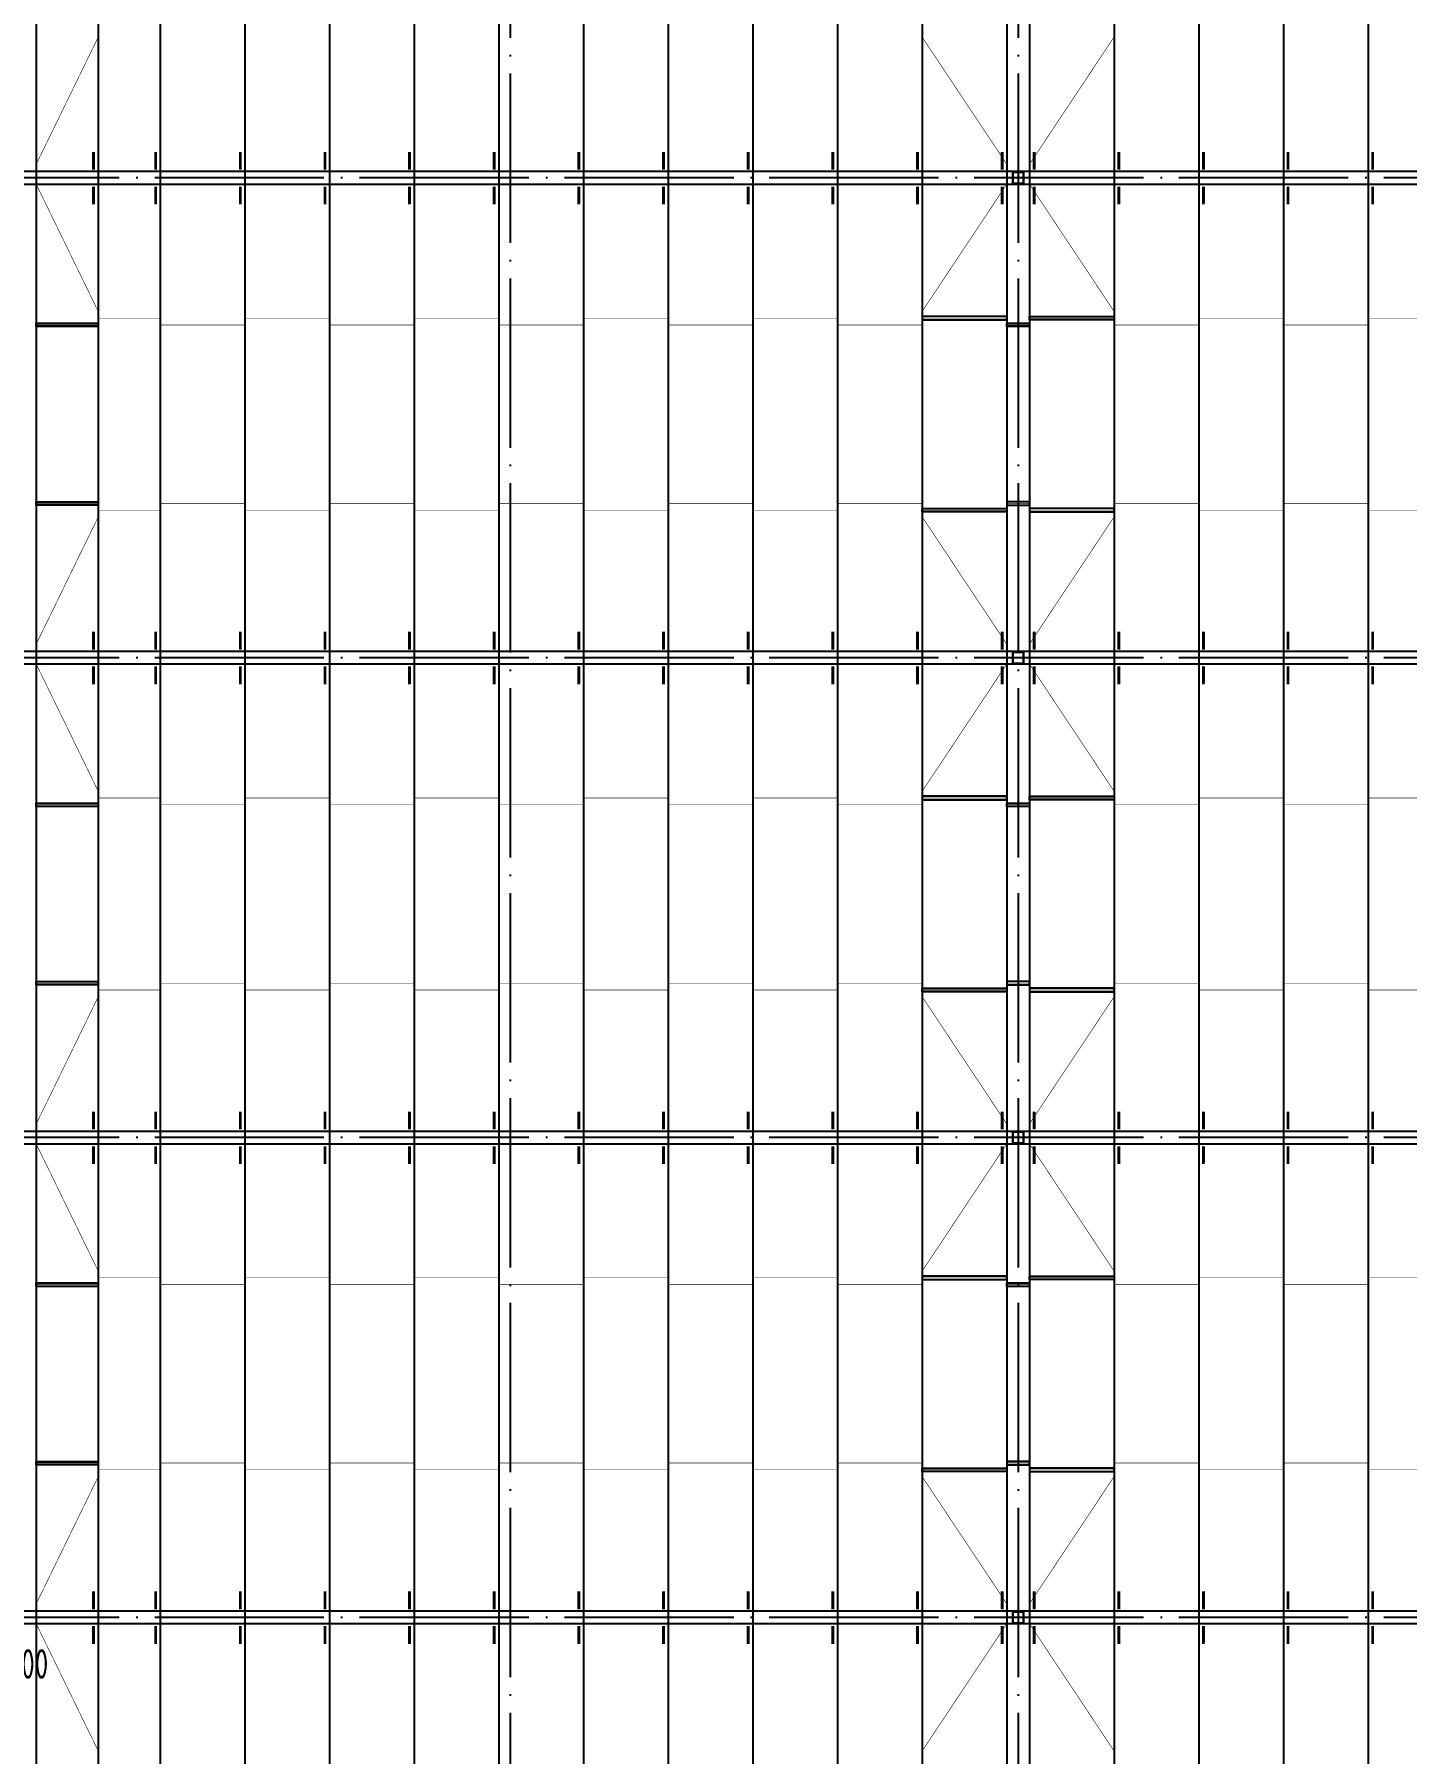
# Model space of a CAD drawing. Extents: x 753177 to 2169292, y -530934 to -273477.
# Drawn here: x 1391744 to 1416060, y -420789 to -390335 of the extents above; entities that cross this region are included whole.
import ezdxf

# ---------------------------------------------------------------- set-up
doc = ezdxf.new("R2010")
doc.units = 0
doc.header["$LTSCALE"] = 1500
doc.header["$MEASUREMENT"] = 0
doc.linetypes.add('DASHED', pattern=[0.75, 0.5, -0.25])
doc.linetypes.add('DOTE', pattern=[2.42, 2, -0.2, 0.02, -0.2])
doc.layers.get('Defpoints').update_dxf_attribs({"color": 252})
for name, color, linetype in [('AXIS', 3, 'Continuous'), ('Boltx', 252, 'DASHED'), ('DIM', 3, 'Continuous'), ('M_Prof', 2, 'Continuous')]:
    doc.layers.add(name, color=color, linetype=linetype)
doc.styles.add('TSSD_Dimension', font='Tssdeng.shx', dxfattribs={"width": 0.7, "bigfont": 'hztxt.shx'})
doc.dimstyles.new('TSSD_150_150', dxfattribs={"dimtxt": 525, "dimasz": 150, "dimexe": 150, "dimexo": 375, "dimgap": 150, "dimtad": 1, "dimdec": 0, "dimzin": 0, "dimdsep": 46, "dimtxsty": 'TSSD_Dimension', "dimblk": 'ARCHTICK', "dimblk1": 'ARCHTICK', "dimblk2": 'ARCHTICK', "dimcen": 0, "dimdle": 150, "dimclrt": 7, "dimadec": 0, "dimazin": 0, "dimtfac": 1, "dimtdec": 0, "dimtix": 1, "dimtmove": 2, "dimatfit": 3, "dimfxl": 0, "dimtolj": 1, "dimtzin": 0, "dimarcsym": 0})

# ---------------------------------------------------------------- blocks, each defined once
blk = doc.blocks.new('A$C72AE6952')
at = {"layer": 'AXIS', "color": 252, "linetype": 'DOTE'}
for p, q in [((9000, 113500), (9000, -3000)), ((18000, 113500), (18000, -3000)), ((42000, 93500), (-6000, 93500)), ((42000, 85000), (-6000, 85000)), ((42000, 76500), (-6000, 76500)), ((42000, 68000), (-6000, 68000))]:
    blk.add_line(p, q, dxfattribs=at)
blk = doc.blocks.new('A$C01EB0BB3')
at = {"layer": 'M_Prof'}
for points in [[(17900, 93400), (18100, 93400), (18100, 93600), (17900, 93600)], [(17906, 93406), (18094, 93406), (18094, 93594), (17906, 93594)], [(17900, 84900), (18100, 84900), (18100, 85100), (17900, 85100)], [(17906, 84906), (18094, 84906), (18094, 85094), (17906, 85094)], [(17900, 76400), (18100, 76400), (18100, 76600), (17900, 76600)], [(17906, 76406), (18094, 76406), (18094, 76594), (17906, 76594)], [(17900, 67900), (18100, 67900), (18100, 68100), (17900, 68100)], [(17906, 67906), (18094, 67906), (18094, 68094), (17906, 68094)]]:
    blk.add_lwpolyline(points, close=True, dxfattribs=at)
blk = doc.blocks.new('_ArchTick')
at = {"color": 0, "linetype": 'ByBlock', "const_width": 0.4}
blk.add_lwpolyline([(-0.5, -0.5), (0.5, 0.5)], dxfattribs=at)
blk = doc.blocks.new('*D637')
at = {"layer": 'Defpoints', "color": 0, "transparency": 16777216}
for p in [(1390876, -417005), (1391176, -417005), (1390876, -419614)]:
    blk.add_point(p, dxfattribs=at)
at = {"layer": 'DIM', "color": 0, "lineweight": -2, "transparency": 16777216}
for p, q in [((1390876, -417380), (1390876, -419764)), ((1391176, -417380), (1391176, -419764)), ((1390876, -419614), (1390726, -419614)), ((1391176, -419614), (1390876, -419614)), ((1391176, -419614), (1391326, -419614))]:
    blk.add_line(p, q, dxfattribs=at)
at = {"layer": 'DIM', "color": 0, "lineweight": -2, "transparency": 16777216, "xscale": 150, "yscale": 150, "zscale": 150}
blk.add_blockref('_ArchTick', (1390876, -419614), dxfattribs=at)
at = {"layer": 'DIM', "color": 0, "lineweight": -2, "transparency": 16777216, "xscale": 150, "yscale": 150, "zscale": 150, "rotation": 180}
blk.add_blockref('_ArchTick', (1391176, -419614), dxfattribs=at)
at = {"layer": 'DIM', "color": 7, "transparency": 16777216, "insert": (1391628, -419201), "char_height": 525, "attachment_point": 5, "style": 'TSSD_Dimension'}
blk.add_mtext('\\A1;300', dxfattribs=at)

msp = doc.modelspace()

# ---------------------------------------------------------------- linework, layer by layer
at = {"color": 2, "linetype": 'ByBlock'}
for p, q in [((1391775.9, -375876.1), (1391775.9, -486376.1)), ((1392875.9, -375876.1), (1392875.9, -486376.1)), ((1393975.9, -375876.1), (1393975.9, -486376.1)), ((1395475.9, -375876.1), (1395475.9, -486376.1)), ((1396975.9, -375876.1), (1396975.9, -486376.1)), ((1398475.9, -375876.1), (1398475.9, -486376.1)), ((1399975.9, -375876.1), (1399975.9, -486376.1)), ((1401475.9, -375876.1), (1401475.9, -486376.1)), ((1402975.9, -375876.1), (1402975.9, -486376.1)), ((1404475.9, -375876.1), (1404475.9, -486376.1)), ((1405975.9, -375876.1), (1405975.9, -486376.1)), ((1407475.9, -375876.1), (1407475.9, -486376.1)), ((1408975.9, -375876.1), (1408975.9, -486376.1)), ((1409375.9, -375876.1), (1409375.9, -486376.1)), ((1410875.9, -375876.1), (1410875.9, -486376.1)), ((1412375.9, -375876.1), (1412375.9, -486376.1)), ((1413875.9, -375876.1), (1413875.9, -486376.1)), ((1415375.9, -375876.1), (1415375.9, -486376.1))]:
    msp.add_line(p, q, dxfattribs=at)
at = {"color": 2, "linetype": 'ByBlock', "const_width": 10}
for points in [[(1391775.9, -392637.1), (1392875.9, -390382.1)], [(1408975.9, -392637.1), (1407475.9, -390382.1)], [(1409375.9, -392637.1), (1410875.9, -390382.1)], [(1391775.9, -392986.7), (1392875.9, -395241.7)], [(1408975.9, -392986.7), (1407475.9, -395241.7)], [(1409375.9, -392986.7), (1410875.9, -395241.7)], [(1392875.9, -395481.7), (1391775.9, -395481.7)], [(1393975.9, -395361.7), (1392875.9, -395361.7)], [(1395475.9, -395481.7), (1393975.9, -395481.7)], [(1396975.9, -395361.7), (1395475.9, -395361.7)], [(1398475.9, -395481.7), (1396975.9, -395481.7)], [(1399975.9, -395361.7), (1398475.9, -395361.7)], [(1401475.9, -395481.7), (1399975.9, -395481.7)], [(1402975.9, -395361.7), (1401475.9, -395361.7)], [(1404475.9, -395481.7), (1402975.9, -395481.7)], [(1405975.9, -395361.7), (1404475.9, -395361.7)], [(1407475.9, -395481.7), (1405975.9, -395481.7)], [(1408975.9, -395361.7), (1407475.9, -395361.7)], [(1409375.9, -395481.7), (1408975.9, -395481.7)], [(1409375.9, -395361.7), (1410875.9, -395361.7)], [(1410875.9, -395481.7), (1412375.9, -395481.7)], [(1412375.9, -395361.7), (1413875.9, -395361.7)], [(1413875.9, -395481.7), (1415375.9, -395481.7)], [(1415375.9, -395361.7), (1416875.9, -395361.7)], [(1392875.9, -398642.1), (1391775.9, -398642.1)], [(1395475.9, -398642.1), (1393975.9, -398642.1)], [(1398475.9, -398642.1), (1396975.9, -398642.1)], [(1401475.9, -398642.1), (1399975.9, -398642.1)], [(1404475.9, -398642.1), (1402975.9, -398642.1)], [(1407475.9, -398642.1), (1405975.9, -398642.1)], [(1409375.9, -398642.1), (1408975.9, -398642.1)], [(1410875.9, -398642.1), (1412375.9, -398642.1)], [(1413875.9, -398642.1), (1415375.9, -398642.1)], [(1391775.9, -401137.1), (1392875.9, -398882.1)], [(1393975.9, -398762.1), (1392875.9, -398762.1)], [(1396975.9, -398762.1), (1395475.9, -398762.1)], [(1399975.9, -398762.1), (1398475.9, -398762.1)], [(1402975.9, -398762.1), (1401475.9, -398762.1)], [(1405975.9, -398762.1), (1404475.9, -398762.1)], [(1408975.9, -398762.1), (1407475.9, -398762.1)], [(1408975.9, -401137.1), (1407475.9, -398882.1)], [(1409375.9, -398762.1), (1410875.9, -398762.1)], [(1409375.9, -401137.1), (1410875.9, -398882.1)], [(1412375.9, -398762.1), (1413875.9, -398762.1)], [(1415375.9, -398762.1), (1416875.9, -398762.1)], [(1391775.9, -401486.7), (1392875.9, -403741.7)], [(1408975.9, -401486.7), (1407475.9, -403741.7)], [(1409375.9, -401486.7), (1410875.9, -403741.7)], [(1392875.9, -403981.7), (1391775.9, -403981.7)], [(1393975.9, -403861.7), (1392875.9, -403861.7)], [(1395475.9, -403981.7), (1393975.9, -403981.7)], [(1396975.9, -403861.7), (1395475.9, -403861.7)], [(1398475.9, -403981.7), (1396975.9, -403981.7)], [(1399975.9, -403861.7), (1398475.9, -403861.7)], [(1401475.9, -403981.7), (1399975.9, -403981.7)], [(1402975.9, -403861.7), (1401475.9, -403861.7)], [(1404475.9, -403981.7), (1402975.9, -403981.7)], [(1405975.9, -403861.7), (1404475.9, -403861.7)], [(1407475.9, -403981.7), (1405975.9, -403981.7)], [(1408975.9, -403861.7), (1407475.9, -403861.7)], [(1409375.9, -403981.7), (1408975.9, -403981.7)], [(1409375.9, -403861.7), (1410875.9, -403861.7)], [(1410875.9, -403981.7), (1412375.9, -403981.7)], [(1412375.9, -403861.7), (1413875.9, -403861.7)], [(1413875.9, -403981.7), (1415375.9, -403981.7)], [(1415375.9, -403861.7), (1416875.9, -403861.7)], [(1392875.9, -407142.1), (1391775.9, -407142.1)], [(1395475.9, -407142.1), (1393975.9, -407142.1)], [(1398475.9, -407142.1), (1396975.9, -407142.1)], [(1401475.9, -407142.1), (1399975.9, -407142.1)], [(1404475.9, -407142.1), (1402975.9, -407142.1)], [(1407475.9, -407142.1), (1405975.9, -407142.1)], [(1409375.9, -407142.1), (1408975.9, -407142.1)], [(1410875.9, -407142.1), (1412375.9, -407142.1)], [(1413875.9, -407142.1), (1415375.9, -407142.1)], [(1391775.9, -409637.1), (1392875.9, -407382.1)], [(1393975.9, -407262.1), (1392875.9, -407262.1)], [(1396975.9, -407262.1), (1395475.9, -407262.1)], [(1399975.9, -407262.1), (1398475.9, -407262.1)], [(1402975.9, -407262.1), (1401475.9, -407262.1)], [(1405975.9, -407262.1), (1404475.9, -407262.1)], [(1408975.9, -407262.1), (1407475.9, -407262.1)], [(1408975.9, -409637.1), (1407475.9, -407382.1)], [(1409375.9, -407262.1), (1410875.9, -407262.1)], [(1409375.9, -409637.1), (1410875.9, -407382.1)], [(1412375.9, -407262.1), (1413875.9, -407262.1)], [(1415375.9, -407262.1), (1416875.9, -407262.1)], [(1391775.9, -409986.7), (1392875.9, -412241.7)], [(1408975.9, -409986.7), (1407475.9, -412241.7)], [(1409375.9, -409986.7), (1410875.9, -412241.7)], [(1392875.9, -412481.7), (1391775.9, -412481.7)], [(1393975.9, -412361.7), (1392875.9, -412361.7)], [(1395475.9, -412481.7), (1393975.9, -412481.7)], [(1396975.9, -412361.7), (1395475.9, -412361.7)], [(1398475.9, -412481.7), (1396975.9, -412481.7)], [(1399975.9, -412361.7), (1398475.9, -412361.7)], [(1401475.9, -412481.7), (1399975.9, -412481.7)], [(1402975.9, -412361.7), (1401475.9, -412361.7)], [(1404475.9, -412481.7), (1402975.9, -412481.7)], [(1405975.9, -412361.7), (1404475.9, -412361.7)], [(1407475.9, -412481.7), (1405975.9, -412481.7)], [(1408975.9, -412361.7), (1407475.9, -412361.7)], [(1409375.9, -412481.7), (1408975.9, -412481.7)], [(1409375.9, -412361.7), (1410875.9, -412361.7)], [(1410875.9, -412481.7), (1412375.9, -412481.7)], [(1412375.9, -412361.7), (1413875.9, -412361.7)], [(1413875.9, -412481.7), (1415375.9, -412481.7)], [(1415375.9, -412361.7), (1416875.9, -412361.7)], [(1392875.9, -415642.1), (1391775.9, -415642.1)], [(1395475.9, -415642.1), (1393975.9, -415642.1)], [(1398475.9, -415642.1), (1396975.9, -415642.1)], [(1401475.9, -415642.1), (1399975.9, -415642.1)], [(1404475.9, -415642.1), (1402975.9, -415642.1)], [(1407475.9, -415642.1), (1405975.9, -415642.1)], [(1409375.9, -415642.1), (1408975.9, -415642.1)], [(1410875.9, -415642.1), (1412375.9, -415642.1)], [(1413875.9, -415642.1), (1415375.9, -415642.1)], [(1391775.9, -418137.1), (1392875.9, -415882.1)], [(1393975.9, -415762.1), (1392875.9, -415762.1)], [(1396975.9, -415762.1), (1395475.9, -415762.1)], [(1399975.9, -415762.1), (1398475.9, -415762.1)], [(1402975.9, -415762.1), (1401475.9, -415762.1)], [(1405975.9, -415762.1), (1404475.9, -415762.1)], [(1408975.9, -415762.1), (1407475.9, -415762.1)], [(1408975.9, -418137.1), (1407475.9, -415882.1)], [(1409375.9, -415762.1), (1410875.9, -415762.1)], [(1409375.9, -418137.1), (1410875.9, -415882.1)], [(1412375.9, -415762.1), (1413875.9, -415762.1)], [(1415375.9, -415762.1), (1416875.9, -415762.1)], [(1391775.9, -418486.7), (1392875.9, -420741.7)], [(1408975.9, -418486.7), (1407475.9, -420741.7)], [(1409375.9, -418486.7), (1410875.9, -420741.7)]]:
    msp.add_lwpolyline(points, dxfattribs=at)
at = {"color": 2, "linetype": 'ByBlock'}
for points in [[(1391775.9, -395451.7), (1392875.9, -395451.7), (1392875.9, -395511.7), (1391775.9, -395511.7)], [(1407475.9, -395391.7), (1408975.9, -395391.7), (1408975.9, -395331.7), (1407475.9, -395331.7)], [(1409375.9, -395511.7), (1408975.9, -395511.7), (1408975.9, -395451.7), (1409375.9, -395451.7)], [(1410875.9, -395391.7), (1409375.9, -395391.7), (1409375.9, -395331.7), (1410875.9, -395331.7)], [(1391775.9, -398612.1), (1392875.9, -398612.1), (1392875.9, -398672.1), (1391775.9, -398672.1)], [(1409375.9, -398612.1), (1408975.9, -398612.1), (1408975.9, -398672.1), (1409375.9, -398672.1)], [(1407475.9, -398732.1), (1408975.9, -398732.1), (1408975.9, -398792.1), (1407475.9, -398792.1)], [(1410875.9, -398732.1), (1409375.9, -398732.1), (1409375.9, -398792.1), (1410875.9, -398792.1)], [(1391775.9, -403951.7), (1392875.9, -403951.7), (1392875.9, -404011.7), (1391775.9, -404011.7)], [(1407475.9, -403891.7), (1408975.9, -403891.7), (1408975.9, -403831.7), (1407475.9, -403831.7)], [(1409375.9, -404011.7), (1408975.9, -404011.7), (1408975.9, -403951.7), (1409375.9, -403951.7)], [(1410875.9, -403891.7), (1409375.9, -403891.7), (1409375.9, -403831.7), (1410875.9, -403831.7)], [(1391775.9, -407112.1), (1392875.9, -407112.1), (1392875.9, -407172.1), (1391775.9, -407172.1)], [(1409375.9, -407112.1), (1408975.9, -407112.1), (1408975.9, -407172.1), (1409375.9, -407172.1)], [(1407475.9, -407232.1), (1408975.9, -407232.1), (1408975.9, -407292.1), (1407475.9, -407292.1)], [(1410875.9, -407232.1), (1409375.9, -407232.1), (1409375.9, -407292.1), (1410875.9, -407292.1)], [(1407475.9, -412391.7), (1408975.9, -412391.7), (1408975.9, -412331.7), (1407475.9, -412331.7)], [(1410875.9, -412391.7), (1409375.9, -412391.7), (1409375.9, -412331.7), (1410875.9, -412331.7)], [(1391775.9, -412451.7), (1392875.9, -412451.7), (1392875.9, -412511.7), (1391775.9, -412511.7)], [(1409375.9, -412511.7), (1408975.9, -412511.7), (1408975.9, -412451.7), (1409375.9, -412451.7)], [(1391775.9, -415612.1), (1392875.9, -415612.1), (1392875.9, -415672.1), (1391775.9, -415672.1)], [(1409375.9, -415612.1), (1408975.9, -415612.1), (1408975.9, -415672.1), (1409375.9, -415672.1)], [(1407475.9, -415732.1), (1408975.9, -415732.1), (1408975.9, -415792.1), (1407475.9, -415792.1)], [(1410875.9, -415732.1), (1409375.9, -415732.1), (1409375.9, -415792.1), (1410875.9, -415792.1)]]:
    msp.add_lwpolyline(points, close=True, dxfattribs=at)
at = {"layer": 'Boltx', "color": 6, "linetype": 'ByBlock', "const_width": 50}
for points in [[(1392792.4, -392730.9), (1392792.4, -392415.9)], [(1393892.4, -392730.9), (1393892.4, -392415.9)], [(1395392.4, -392730.9), (1395392.4, -392415.9)], [(1396892.4, -392730.9), (1396892.4, -392415.9)], [(1398392.4, -392730.9), (1398392.4, -392415.9)], [(1399892.4, -392730.9), (1399892.4, -392415.9)], [(1401392.4, -392730.9), (1401392.4, -392415.9)], [(1402892.4, -392730.9), (1402892.4, -392415.9)], [(1404392.4, -392730.9), (1404392.4, -392415.9)], [(1405892.4, -392730.9), (1405892.4, -392415.9)], [(1407392.4, -392730.9), (1407392.4, -392415.9)], [(1408892.4, -392730.9), (1408892.4, -392415.9)], [(1409459.4, -392730.9), (1409459.4, -392415.9)], [(1410959.4, -392730.9), (1410959.4, -392415.9)], [(1412459.4, -392730.9), (1412459.4, -392415.9)], [(1413959.4, -392730.9), (1413959.4, -392415.9)], [(1415459.4, -392730.9), (1415459.4, -392415.9)], [(1392792.4, -393346), (1392792.4, -393030.9)], [(1393892.4, -393346), (1393892.4, -393030.9)], [(1395392.4, -393346), (1395392.4, -393030.9)], [(1396892.4, -393346), (1396892.4, -393030.9)], [(1398392.4, -393346), (1398392.4, -393030.9)], [(1399892.4, -393346), (1399892.4, -393030.9)], [(1401392.4, -393346), (1401392.4, -393030.9)], [(1402892.4, -393346), (1402892.4, -393030.9)], [(1404392.4, -393346), (1404392.4, -393030.9)], [(1405892.4, -393346), (1405892.4, -393030.9)], [(1407392.4, -393346), (1407392.4, -393030.9)], [(1408892.4, -393346), (1408892.4, -393030.9)], [(1409459.3, -393346), (1409459.4, -393030.9)], [(1410959.3, -393346), (1410959.4, -393030.9)], [(1412459.3, -393346), (1412459.4, -393030.9)], [(1413959.3, -393346), (1413959.4, -393030.9)], [(1415459.3, -393346), (1415459.4, -393030.9)], [(1392792.4, -401230.9), (1392792.4, -400915.9)], [(1393892.4, -401230.9), (1393892.4, -400915.9)], [(1395392.4, -401230.9), (1395392.4, -400915.9)], [(1396892.4, -401230.9), (1396892.4, -400915.9)], [(1398392.4, -401230.9), (1398392.4, -400915.9)], [(1399892.4, -401230.9), (1399892.4, -400915.9)], [(1401392.4, -401230.9), (1401392.4, -400915.9)], [(1402892.4, -401230.9), (1402892.4, -400915.9)], [(1404392.4, -401230.9), (1404392.4, -400915.9)], [(1405892.4, -401230.9), (1405892.4, -400915.9)], [(1407392.4, -401230.9), (1407392.4, -400915.9)], [(1408892.4, -401230.9), (1408892.4, -400915.9)], [(1409459.4, -401230.9), (1409459.4, -400915.9)], [(1410959.4, -401230.9), (1410959.4, -400915.9)], [(1412459.4, -401230.9), (1412459.4, -400915.9)], [(1413959.4, -401230.9), (1413959.4, -400915.9)], [(1415459.4, -401230.9), (1415459.4, -400915.9)], [(1392792.4, -401846), (1392792.4, -401530.9)], [(1393892.4, -401846), (1393892.4, -401530.9)], [(1395392.4, -401846), (1395392.4, -401530.9)], [(1396892.4, -401846), (1396892.4, -401530.9)], [(1398392.4, -401846), (1398392.4, -401530.9)], [(1399892.4, -401846), (1399892.4, -401530.9)], [(1401392.4, -401846), (1401392.4, -401530.9)], [(1402892.4, -401846), (1402892.4, -401530.9)], [(1404392.4, -401846), (1404392.4, -401530.9)], [(1405892.4, -401846), (1405892.4, -401530.9)], [(1407392.4, -401846), (1407392.4, -401530.9)], [(1408892.4, -401846), (1408892.4, -401530.9)], [(1409459.3, -401846), (1409459.4, -401530.9)], [(1410959.3, -401846), (1410959.4, -401530.9)], [(1412459.3, -401846), (1412459.4, -401530.9)], [(1413959.3, -401846), (1413959.4, -401530.9)], [(1415459.3, -401846), (1415459.4, -401530.9)], [(1392792.4, -409730.9), (1392792.4, -409415.9)], [(1393892.4, -409730.9), (1393892.4, -409415.9)], [(1395392.4, -409730.9), (1395392.4, -409415.9)], [(1396892.4, -409730.9), (1396892.4, -409415.9)], [(1398392.4, -409730.9), (1398392.4, -409415.9)], [(1399892.4, -409730.9), (1399892.4, -409415.9)], [(1401392.4, -409730.9), (1401392.4, -409415.9)], [(1402892.4, -409730.9), (1402892.4, -409415.9)], [(1404392.4, -409730.9), (1404392.4, -409415.9)], [(1405892.4, -409730.9), (1405892.4, -409415.9)], [(1407392.4, -409730.9), (1407392.4, -409415.9)], [(1408892.4, -409730.9), (1408892.4, -409415.9)], [(1409459.4, -409730.9), (1409459.4, -409415.9)], [(1410959.4, -409730.9), (1410959.4, -409415.9)], [(1412459.4, -409730.9), (1412459.4, -409415.9)], [(1413959.4, -409730.9), (1413959.4, -409415.9)], [(1415459.4, -409730.9), (1415459.4, -409415.9)], [(1392792.4, -410346), (1392792.4, -410030.9)], [(1393892.4, -410346), (1393892.4, -410030.9)], [(1395392.4, -410346), (1395392.4, -410030.9)], [(1396892.4, -410346), (1396892.4, -410030.9)], [(1398392.4, -410346), (1398392.4, -410030.9)], [(1399892.4, -410346), (1399892.4, -410030.9)], [(1401392.4, -410346), (1401392.4, -410030.9)], [(1402892.4, -410346), (1402892.4, -410030.9)], [(1404392.4, -410346), (1404392.4, -410030.9)], [(1405892.4, -410346), (1405892.4, -410030.9)], [(1407392.4, -410346), (1407392.4, -410030.9)], [(1408892.4, -410346), (1408892.4, -410030.9)], [(1409459.3, -410346), (1409459.4, -410030.9)], [(1410959.3, -410346), (1410959.4, -410030.9)], [(1412459.3, -410346), (1412459.4, -410030.9)], [(1413959.3, -410346), (1413959.4, -410030.9)], [(1415459.3, -410346), (1415459.4, -410030.9)], [(1392792.4, -418230.9), (1392792.4, -417915.9)], [(1393892.4, -418230.9), (1393892.4, -417915.9)], [(1395392.4, -418230.9), (1395392.4, -417915.9)], [(1396892.4, -418230.9), (1396892.4, -417915.9)], [(1398392.4, -418230.9), (1398392.4, -417915.9)], [(1399892.4, -418230.9), (1399892.4, -417915.9)], [(1401392.4, -418230.9), (1401392.4, -417915.9)], [(1402892.4, -418230.9), (1402892.4, -417915.9)], [(1404392.4, -418230.9), (1404392.4, -417915.9)], [(1405892.4, -418230.9), (1405892.4, -417915.9)], [(1407392.4, -418230.9), (1407392.4, -417915.9)], [(1408892.4, -418230.9), (1408892.4, -417915.9)], [(1409459.4, -418230.9), (1409459.4, -417915.9)], [(1410959.4, -418230.9), (1410959.4, -417915.9)], [(1412459.4, -418230.9), (1412459.4, -417915.9)], [(1413959.4, -418230.9), (1413959.4, -417915.9)], [(1415459.4, -418230.9), (1415459.4, -417915.9)], [(1392792.4, -418846), (1392792.4, -418530.9)], [(1393892.4, -418846), (1393892.4, -418530.9)], [(1395392.4, -418846), (1395392.4, -418530.9)], [(1396892.4, -418846), (1396892.4, -418530.9)], [(1398392.4, -418846), (1398392.4, -418530.9)], [(1399892.4, -418846), (1399892.4, -418530.9)], [(1401392.4, -418846), (1401392.4, -418530.9)], [(1402892.4, -418846), (1402892.4, -418530.9)], [(1404392.4, -418846), (1404392.4, -418530.9)], [(1405892.4, -418846), (1405892.4, -418530.9)], [(1407392.4, -418846), (1407392.4, -418530.9)], [(1408892.4, -418846), (1408892.4, -418530.9)], [(1409459.3, -418846), (1409459.4, -418530.9)], [(1410959.3, -418846), (1410959.4, -418530.9)], [(1412459.3, -418846), (1412459.4, -418530.9)], [(1413959.3, -418846), (1413959.4, -418530.9)], [(1415459.3, -418846), (1415459.4, -418530.9)]]:
    msp.add_lwpolyline(points, dxfattribs=at)
at = {"layer": 'Boltx', "color": 4, "linetype": 'ByBlock'}
for points in [[(1391175.9, -392986.1), (1427175.9, -392986.1), (1427175.9, -392766.1), (1391175.9, -392766.1)], [(1391175.9, -401486.1), (1427175.9, -401486.1), (1427175.9, -401266.1), (1391175.9, -401266.1)], [(1391175.9, -409986.1), (1427175.9, -409986.1), (1427175.9, -409766.1), (1391175.9, -409766.1)], [(1391175.9, -418486.1), (1427175.9, -418486.1), (1427175.9, -418266.1), (1391175.9, -418266.1)]]:
    msp.add_lwpolyline(points, close=True, dxfattribs=at)

# ---------------------------------------------------------------- block references
for name in ['A$C72AE6952', 'A$C01EB0BB3']:
    msp.add_blockref(name, (1391175.9, -486376.1))

# ---------------------------------------------------------------- dimensions: what is measured, and where the dimension line sits
at = {"layer": 'DIM'}
dim = msp.add_linear_dim(base=(1390875.9, -419613.8), p1=(1391175.9, -417005), p2=(1390875.9, -417005), dimstyle='TSSD_150_150', dxfattribs=at)
dim.commit()
dim.dimension.update_dxf_attribs({"geometry": '*D637', "text_midpoint": (1391627.5, -419201.3), "dimtype": 160})

doc.saveas('drawing.dxf')
